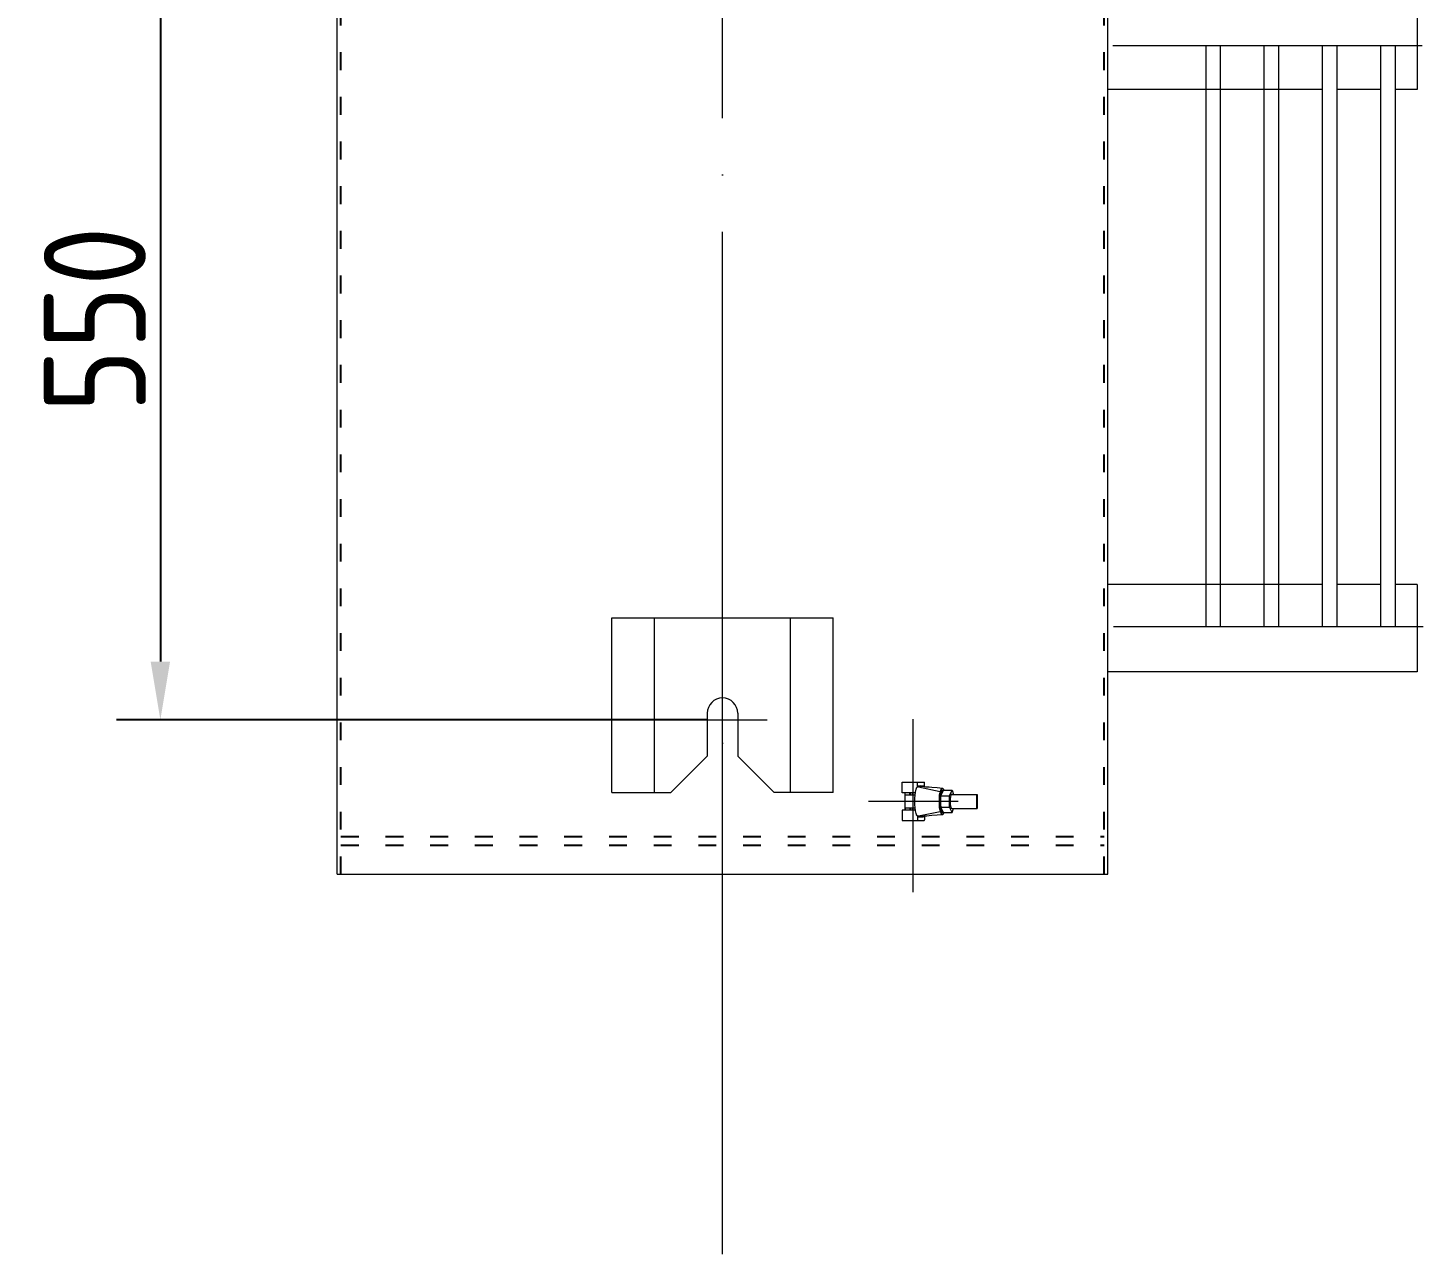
# Model space of a CAD drawing. Header units: millimetres. Extents: x 89051 to 218395, y -330386 to -125649.
# Drawn here: x 91077 to 92035, y -133735 to -132893 of the extents above; entities that cross this region are included whole.
import ezdxf

# ---------------------------------------------------------------- set-up
doc = ezdxf.new("R2010")
doc.units = ezdxf.units.MM
doc.header["$LTSCALE"] = 13
for name, pattern in [('1 实线', [0]), ('ACAD_ISO03W100', [1.18, 0.47, -0.71]), ('ACAD_ISO04W100', [30, 24, -3, 0, -3]), ('CENTER', [50.8, 31.75, -6.35, 6.35, -6.35])]:
    doc.linetypes.add(name, pattern=pattern)
doc.layers.get('0').update_dxf_attribs({"color": 1, "linetype": 'CENTER'})
for name, color, linetype in [('CORE', 5, 'Continuous'), ('PDF_Visible (ANSI)', 7, 'Continuous'), ('PDF_Visible Narrow (ANSI)', 7, 'Continuous'), ('粗实线', 4, 'Continuous')]:
    doc.layers.add(name, color=color, linetype=linetype)
doc.layers.add('标注、文本', color=3, linetype='Continuous', lineweight=25)
doc.styles.get("Standard").update_dxf_attribs({"font": 'gbenor.shx', "bigfont": 'gbcbig.shx'})
doc.dimstyles.new('1-15', dxfattribs={"dimscale": 20, "dimtxt": 3.5, "dimasz": 2, "dimexe": 1.5, "dimexo": 0.5, "dimgap": 0.5, "dimtad": 1, "dimtoh": 1, "dimdec": 1, "dimdsep": 46, "dimtxsty": 'Standard', "dimcen": 2.5, "dimclrd": 3, "dimclre": 3, "dimclrt": 3, "dimadec": 0, "dimazin": 2, "dimtfac": 1, "dimtdec": 1, "dimtmove": 0, "dimatfit": 2, "dimfxl": 1, "dimarcsym": 0})

# ---------------------------------------------------------------- blocks, each defined once
blk = doc.blocks.new('*D564')
at = {"layer": 'Defpoints', "color": 0, "transparency": 16777216}
for p in [(91554.26, -132817.98), (91168.27, -133367.98), (91554.26, -133367.98)]:
    blk.add_point(p, dxfattribs=at)
at = {"layer": '标注、文本', "color": 3, "lineweight": -2, "transparency": 16777216}
for p, q in [((91544.26, -132817.98), (91138.27, -132817.98)), ((91168.27, -132857.98), (91168.27, -133327.98)), ((91544.26, -133367.98), (91138.27, -133367.98))]:
    blk.add_line(p, q, dxfattribs=at)
at = {"layer": '标注、文本', "color": 3, "transparency": 16777216}
for points in [[(91161.6, -132857.98), (91174.93, -132857.98), (91168.27, -132817.98)], [(91161.6, -133327.98), (91174.93, -133327.98), (91168.27, -133367.98)]]:
    blk.add_solid(points, dxfattribs=at)
at = {"layer": '标注、文本', "color": 3, "transparency": 16777216, "insert": (91123.27, -133092.98), "char_height": 70, "attachment_point": 5, "rotation": 90}
blk.add_mtext('550', dxfattribs=at)

msp = doc.modelspace()

# ---------------------------------------------------------------- linework, layer by layer
at = {"color": 7, "linetype": '1 实线', "lineweight": 0}
for p, q in [((91289.76, -133473.99), (91289.76, -132744.85)), ((91818.76, -133473.99), (91818.76, -132744.85)), ((92031.26, -132875), (92031.26, -132935)), ((91886.26, -133304.19), (91886.26, -132905.2)), ((91896.26, -132905.2), (91886.26, -132905.2)), ((91896.26, -133304.19), (91896.26, -132905.2)), ((91926.26, -133304.19), (91926.26, -132905.2)), ((91936.26, -132905.2), (91926.26, -132905.2)), ((91936.26, -133304.19), (91936.26, -132905.2)), ((91966.26, -133304.19), (91966.26, -132905.2)), ((91976.26, -132905.2), (91966.26, -132905.2)), ((91976.26, -133304.19), (91976.26, -132905.2)), ((92006.26, -133304.19), (92006.26, -132905.2)), ((92016.26, -132905.2), (92006.26, -132905.2)), ((92016.26, -133304.19), (92016.26, -132905.2)), ((91966.26, -132935), (91818.76, -132935)), ((92006.26, -132935), (91976.26, -132935)), ((92031.26, -132935), (92016.26, -132935)), ((91966.26, -133275), (91818.76, -133275)), ((92006.26, -133275), (91976.26, -133275)), ((92031.26, -133275), (92016.26, -133275)), ((92031.26, -133275), (92031.26, -133335)), ((91478.25, -133297.98), (91630.27, -133297.98)), ((91478.25, -133417.98), (91478.25, -133297.98)), ((91507.59, -133417.98), (91507.59, -133297.98)), ((91600.93, -133417.98), (91600.93, -133297.98)), ((91630.27, -133417.98), (91630.27, -133297.98)), ((91896.26, -133304.19), (91886.26, -133304.19)), ((91936.26, -133304.19), (91926.26, -133304.19)), ((91976.26, -133304.19), (91966.26, -133304.19)), ((92016.26, -133304.19), (92006.26, -133304.19)), ((92031.26, -133335), (91818.76, -133335)), ((91543.76, -133363.48), (91543.76, -133392.98)), ((91564.76, -133363.48), (91564.76, -133392.98)), ((91518.76, -133417.98), (91543.76, -133392.98)), ((91589.76, -133417.98), (91564.76, -133392.98)), ((91478.25, -133417.98), (91518.76, -133417.98)), ((91478.25, -133417.98), (91518.76, -133417.98)), ((91630.27, -133417.98), (91589.76, -133417.98)), ((91630.27, -133417.98), (91589.76, -133417.98)), ((91289.76, -133473.99), (91818.76, -133473.99))]:
    msp.add_line(p, q, dxfattribs=at)
msp.add_arc((91554.26, -133363.48), 10.5, 0, 180, dxfattribs=at)
at = {"layer": 'CORE', "color": 0, "linetype": 'ByBlock'}
msp.add_line((91729.2, -133428.83), (91729.2, -133419.14), dxfattribs=at)
at = {"layer": 'PDF_Visible (ANSI)', "lineweight": 13}
for points in [[(91677.64, -133418.05), (91677.64, -133410.86), (91688.11, -133410.86)], [(91686.7, -133418.05), (91677.64, -133418.05)], [(91679.52, -133418.05), (91679.52, -133429.92)], [(91679.67, -133419.45), (91679.67, -133418.05)], [(91682.8, -133419.45), (91682.8, -133418.05)], [(91683.27, -133419.45), (91683.27, -133418.05)], [(91684.83, -133419.45), (91684.83, -133418.05)], [(91687.64, -133433.83), (91687.17, -133432.27), (91686.86, -133430.39), (91686.55, -133428.36), (91686.39, -133426.17), (91686.39, -133423.99), (91686.39, -133421.8), (91686.55, -133419.61), (91686.86, -133417.58), (91687.17, -133415.7), (91687.64, -133414.14)], [(91687.64, -133414.14), (91688.11, -133414.3)], [(91688.42, -133413.2), (91688.11, -133414.3), (91688.11, -133410.86), (91692.8, -133410.86)], [(91688.74, -133413.99), (91688.58, -133413.83), (91688.42, -133413.67), (91688.42, -133413.2)], [(91688.74, -133413.99), (91703.74, -133417.11), (91703.42, -133418.2), (91703.11, -133419.77), (91702.95, -133421.33), (91702.95, -133423.05), (91702.95, -133424.92), (91702.95, -133426.64), (91703.11, -133428.2), (91703.42, -133429.77), (91703.74, -133431.02)], [(91692.17, -133413.2), (91692.33, -133413.52), (91692.49, -133413.67), (91692.64, -133413.83), (91692.95, -133413.99)], [(91692.95, -133411.33), (91692.95, -133411.02), (91692.8, -133410.86)], [(91705.3, -133415.08), (91701.7, -133414.77), (91698.11, -133414.45), (91696.24, -133414.3), (91694.67, -133414.14), (91693.89, -133414.14), (91693.27, -133413.99), (91692.8, -133413.99), (91692.8, -133413.99)], [(91692.95, -133413.99), (91692.95, -133411.33)], [(91693.11, -133413.99), (91692.95, -133413.99)], [(91705.14, -133416.17), (91704.67, -133416.33), (91704.36, -133416.95), (91703.89, -133417.89), (91703.58, -133419.14), (91703.42, -133420.55), (91703.27, -133422.27), (91703.11, -133423.99), (91703.27, -133425.7), (91703.42, -133427.42), (91703.58, -133428.83), (91703.89, -133430.08), (91704.36, -133431.02), (91704.67, -133431.64), (91705.14, -133431.8), (91705.77, -133431.8)], [(91706.39, -133416.33), (91705.92, -133415.55), (91705.45, -133415.24), (91704.99, -133415.08), (91704.52, -133415.39), (91704.2, -133416.02), (91703.74, -133417.11)], [(91706.24, -133431.64), (91705.77, -133431.8), (91705.3, -133431.64), (91704.83, -133431.17), (91704.52, -133430.24), (91704.2, -133428.99), (91703.89, -133427.42), (91703.74, -133425.7), (91703.74, -133423.99), (91703.74, -133422.27), (91703.89, -133420.55), (91704.2, -133418.99), (91704.52, -133417.74), (91704.83, -133416.8), (91705.3, -133416.33), (91705.77, -133416.17), (91706.24, -133416.33)], [(91705.92, -133416.33), (91705.61, -133416.49), (91705.14, -133416.95), (91704.83, -133417.74), (91704.52, -133418.83), (91704.2, -133420.08), (91704.05, -133421.64), (91704.05, -133423.2), (91704.05, -133424.77), (91704.05, -133426.33), (91704.2, -133427.89), (91704.52, -133429.14), (91704.83, -133430.24), (91705.14, -133431.02), (91705.61, -133431.49), (91705.92, -133431.64)], [(91704.2, -133420.08), (91705.92, -133416.33), (91711.86, -133416.33), (91712.95, -133419.14)], [(91704.2, -133427.89), (91704.2, -133420.08), (91710.14, -133420.08), (91711.86, -133416.33)], [(91705.14, -133416.17), (91705.77, -133416.17)], [(91679.67, -133419.45), (91686.7, -133419.45)], [(91705.92, -133431.64), (91704.2, -133427.89), (91710.14, -133427.89), (91710.14, -133420.08)], [(91711.86, -133431.64), (91710.14, -133427.89)], [(91711.86, -133419.14), (91711.39, -133419.3), (91711.08, -133419.92), (91710.77, -133420.86), (91710.61, -133421.95), (91710.61, -133423.36), (91710.61, -133424.61), (91710.61, -133426.02), (91710.77, -133427.27), (91711.08, -133428.05), (91711.39, -133428.67), (91711.86, -133428.83), (91729.2, -133428.83)], [(91711.86, -133419.14), (91729.2, -133419.14)], [(91686.7, -133429.92), (91677.64, -133429.92), (91677.64, -133437.11)], [(91677.64, -133437.11), (91688.11, -133437.11)], [(91679.67, -133428.52), (91679.67, -133429.92)], [(91679.67, -133428.52), (91686.7, -133428.52)], [(91682.8, -133428.52), (91682.8, -133429.92)], [(91683.27, -133428.52), (91683.27, -133429.92)], [(91684.83, -133428.52), (91684.83, -133429.92)], [(91688.11, -133433.67), (91687.64, -133433.83)], [(91688.42, -133434.77), (91688.11, -133433.67)], [(91688.11, -133433.67), (91688.11, -133437.11), (91692.8, -133437.11)], [(91688.42, -133434.77), (91688.42, -133434.61), (91688.42, -133434.3), (91688.58, -133434.14), (91688.74, -133433.99)], [(91688.74, -133433.99), (91703.74, -133431.02)], [(91692.95, -133433.99), (91692.64, -133434.14), (91692.49, -133434.3), (91692.17, -133434.77)], [(91692.8, -133433.99), (91693.27, -133433.99), (91693.89, -133433.83), (91694.67, -133433.83), (91696.24, -133433.67), (91698.11, -133433.52), (91701.7, -133433.2), (91705.3, -133432.89)], [(91692.8, -133437.11), (91692.95, -133436.95), (91692.95, -133436.64)], [(91692.95, -133433.99), (91692.95, -133436.64)], [(91692.95, -133433.99), (91693.11, -133433.99)], [(91703.74, -133431.02), (91704.2, -133431.95), (91704.52, -133432.58), (91704.99, -133432.89), (91705.45, -133432.89), (91705.92, -133432.42), (91706.39, -133431.64)], [(91705.92, -133431.64), (91711.86, -133431.64), (91712.95, -133428.83)]]:
    msp.add_lwpolyline(points, dxfattribs=at)
at = {"layer": 'PDF_Visible Narrow (ANSI)', "lineweight": 13}
for points in [[(91688.42, -133413.2), (91690.3, -133413.05), (91692.17, -133413.2)], [(91692.95, -133413.99), (91690.92, -133413.83), (91688.74, -133413.99)], [(91692.17, -133434.77), (91690.3, -133434.92), (91688.42, -133434.77)], [(91688.74, -133433.99), (91690.92, -133434.14), (91692.95, -133433.99)]]:
    msp.add_lwpolyline(points, dxfattribs=at)
at = {"layer": '标注、文本', "color": 1, "linetype": 'ACAD_ISO04W100', "lineweight": 15}
for p, q in [((91554.26, -133734.89), (91554.26, -132753.2)), ((92034.7, -132905.2), (91822.2, -132905.2)), ((91554.26, -133446.76), (91554.26, -133283.2)), ((92035.32, -133304.19), (91822.82, -133304.19)), ((91523.53, -133367.98), (91584.98, -133367.98)), ((91685.26, -133486.38), (91685.26, -133367.6)), ((91685.26, -133437.11), (91685.26, -133406.4)), ((91715.98, -133423.99), (91654.53, -133423.99))]:
    msp.add_line(p, q, dxfattribs=at)
at = {"layer": '粗实线', "color": 2, "linetype": 'ACAD_ISO03W100', "ltscale": 2}
for p, q in [((91292.26, -133473.99), (91292.26, -132744.85)), ((91816.26, -133473.99), (91816.26, -132744.85)), ((91292.26, -133447.99), (91816.26, -133447.99)), ((91292.26, -133453.99), (91816.26, -133453.99))]:
    msp.add_line(p, q, dxfattribs=at)

# ---------------------------------------------------------------- dimensions: what is measured, and where the dimension line sits
at = {"layer": '标注、文本'}
dim = msp.add_linear_dim(base=(91168.27, -133367.98), p1=(91554.26, -132817.98), p2=(91554.26, -133367.98), angle=90, dimstyle='1-15', dxfattribs=at)
dim.commit()
dim.dimension.update_dxf_attribs({"geometry": '*D564', "text_midpoint": (91123.27, -133092.98)})

doc.saveas('drawing.dxf')
